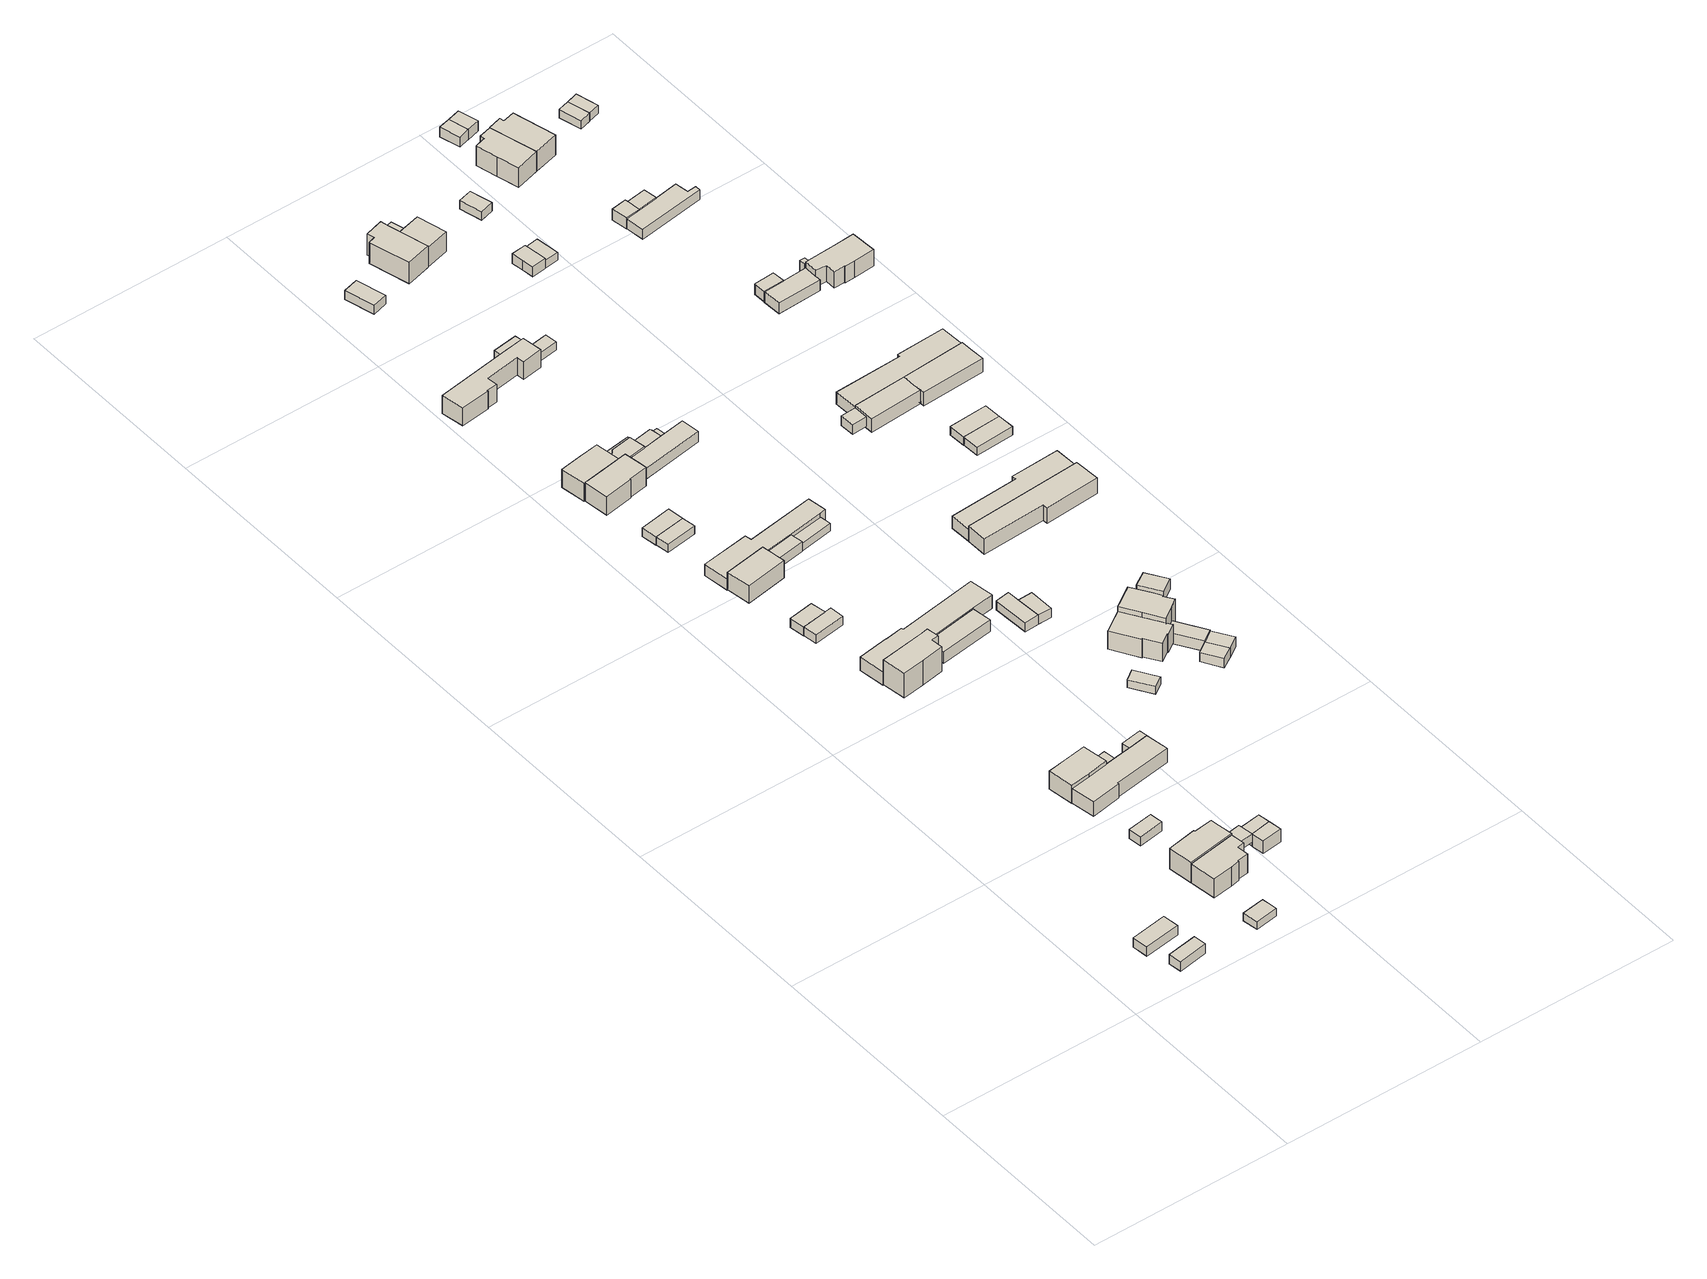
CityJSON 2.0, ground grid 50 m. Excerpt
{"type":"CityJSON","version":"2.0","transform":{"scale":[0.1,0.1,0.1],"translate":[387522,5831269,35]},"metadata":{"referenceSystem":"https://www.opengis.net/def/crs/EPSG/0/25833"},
"CityObjects":{
"building1":{"type":"Building","attributes":{"Gemeindeschluessel":"11000012","BezugspunktDach":"2200","function":"31001_2463","measuredHeight":2.52,"storeysAboveGround":1},"address":[{"country":"Germany","locality":"Berlin","thoroughfareNumber":"77 (1)","thoroughfareName":"Am Vierrutenberg"}],"geometry":[{"type":"Solid","lod":"1","boundaries":[[[[0,1,2,3]],[[4,5,6,7]],[[4,7,3,2]],[[5,4,2,1]],[[6,5,1,0]],[[7,6,0,3]]]]}]},
"building2":{"type":"Building","attributes":{"Gemeindeschluessel":"11000012","BezugspunktDach":"2200","function":"31001_2463","measuredHeight":2.57,"storeysAboveGround":1},"address":[{"country":"Germany","locality":"Berlin","thoroughfareNumber":"79 (1)","thoroughfareName":"Am Vierrutenberg"}],"geometry":[{"type":"Solid","lod":"1","boundaries":[[[[8,9,10,11]],[[12,13,14,15]],[[12,15,11,10]],[[13,12,10,9]],[[14,13,9,8]],[[15,14,8,11]]]]}]},
"building3":{"type":"Building","attributes":{"Gemeindeschluessel":"11000012","BezugspunktDach":"2200","function":"31001_2463","measuredHeight":2.77,"storeysAboveGround":1},"address":[{"country":"Germany","locality":"Berlin","thoroughfareNumber":"76 (1)","thoroughfareName":"Am Vierrutenberg"}],"geometry":[{"type":"Solid","lod":"1","boundaries":[[[[16,17,18,19,20]],[[21,22,23,24,25]],[[21,25,20,19]],[[22,21,19,18]],[[23,22,18,17]],[[24,23,17,16]],[[25,24,16,20]]]]}]},
"building4":{"type":"Building","attributes":{"Gemeindeschluessel":"11000012","BezugspunktDach":"2200","function":"31001_1010","measuredHeight":7.19,"storeysAboveGround":1},"address":[{"country":"Germany","locality":"Berlin","thoroughfareNumber":"78","thoroughfareName":"Am Vierrutenberg"}],"geometry":[{"type":"Solid","lod":"1","boundaries":[[[[26,27,28,29,30,31,32,33,34,35]],[[36,37,38,39,40,41,42,43,44,45]],[[36,45,35,34]],[[37,36,34,33]],[[38,37,33,32]],[[39,38,32,31]],[[40,39,31,30]],[[41,40,30,29]],[[42,41,29,28]],[[43,42,28,27]],[[44,43,27,26]],[[45,44,26,35]]]]}]},
"building5":{"type":"Building","attributes":{"Gemeindeschluessel":"11000012","BezugspunktDach":"2200","function":"31001_2463","measuredHeight":2.43,"storeysAboveGround":1},"address":[{"country":"Germany","locality":"Berlin","thoroughfareNumber":"82 (1)","thoroughfareName":"Am Vierrutenberg"}],"geometry":[{"type":"Solid","lod":"1","boundaries":[[[[46,47,48,49]],[[50,51,52,53]],[[50,53,49,48]],[[51,50,48,47]],[[52,51,47,46]],[[53,52,46,49]]]]}]},
"building6":{"type":"Building","attributes":{"Gemeindeschluessel":"11000012","BezugspunktDach":"2200","function":"31001_1010","measuredHeight":5.6,"storeysAboveGround":1},"address":[{"country":"Germany","locality":"Berlin","thoroughfareNumber":"80","thoroughfareName":"Am Vierrutenberg"}],"geometry":[{"type":"Solid","lod":"1","boundaries":[[[[54,55,56,57,58,59,60]],[[61,62,63,64,37,45,65]],[[61,65,60,59]],[[62,61,59,58]],[[63,62,58,57]],[[64,63,57,56]],[[37,64,56,55]],[[45,37,55,54]],[[65,45,54,60]]]]}]},
"building7":{"type":"Building","attributes":{"Gemeindeschluessel":"11000012","function":"31001_1010"},"address":[{"country":"Germany","locality":"Berlin","thoroughfareNumber":"84","thoroughfareName":"Am Vierrutenberg"}],"children":["building7-1","building7-2"]},
"building7-1":{"type":"BuildingPart","attributes":{"BezugspunktDach":"2200","measuredHeight":6.41,"storeysAboveGround":1},"parents":["building7"],"geometry":[{"type":"MultiSurface","lod":"1","boundaries":[[[66,67,68,69,70,71]],[[72,73,74,75,76,77]],[[72,77,71,70]],[[73,72,70,69]],[[74,78,79,80,73,69,68]],[[75,74,68,67]],[[76,75,67,66]],[[77,76,66,71]],[[80,79,78,74,81]]]}]},
"building7-2":{"type":"BuildingPart","attributes":{"BezugspunktDach":"2200","measuredHeight":3.41,"storeysAboveGround":1},"parents":["building7"],"geometry":[{"type":"Solid","lod":"1","boundaries":[[[[78,82,83,79]],[[84,85,74,80]],[[84,80,79,83]],[[85,84,83,82]],[[74,85,82,78]],[[80,74,78,79]]]]}]},
"building8":{"type":"Building","attributes":{"Gemeindeschluessel":"11000012","BezugspunktDach":"2200","function":"51009_1610","measuredHeight":2.3,"storeysAboveGround":0},"address":[{"country":"Germany","locality":"Berlin"}],"geometry":[{"type":"Solid","lod":"1","boundaries":[[[[86,87,88,89,90]],[[91,92,93,94,95]],[[91,95,90,89]],[[92,91,89,88]],[[93,92,88,87]],[[94,93,87,86]],[[95,94,86,90]]]]}]},
"building9":{"type":"Building","attributes":{"Gemeindeschluessel":"11000012","BezugspunktDach":"2200","function":"31001_1010","measuredHeight":4.57,"storeysAboveGround":1},"address":[{"country":"Germany","locality":"Berlin","thoroughfareNumber":"82","thoroughfareName":"Am Vierrutenberg"}],"geometry":[{"type":"Solid","lod":"1","boundaries":[[[[96,97,98,99,100,101,102,103]],[[104,105,106,107,108,109,110,111]],[[104,111,103,102]],[[105,104,102,101]],[[106,105,101,100]],[[107,106,100,99]],[[108,107,99,98]],[[109,108,98,97]],[[110,109,97,96]],[[111,110,96,103]]]]}]},
"building10":{"type":"Building","attributes":{"Gemeindeschluessel":"11000012","BezugspunktDach":"2200","function":"31001_2463","measuredHeight":2.55,"storeysAboveGround":1},"address":[{"country":"Germany","locality":"Berlin","thoroughfareNumber":"90 (1)","thoroughfareName":"Am Vierrutenberg"}],"geometry":[{"type":"Solid","lod":"1","boundaries":[[[[112,113,114,115]],[[116,117,118,119]],[[116,119,115,114]],[[117,116,114,113]],[[118,117,113,112]],[[119,118,112,115]]]]}]},
"building11":{"type":"Building","attributes":{"Gemeindeschluessel":"11000012","BezugspunktDach":"2200","function":"31001_2463","measuredHeight":2.4,"storeysAboveGround":1},"address":[{"country":"Germany","locality":"Berlin","thoroughfareNumber":"88 (1)","thoroughfareName":"Am Vierrutenberg"}],"geometry":[{"type":"Solid","lod":"1","boundaries":[[[[120,121,122,113,112]],[[123,124,125,126,127]],[[123,127,112,113]],[[124,123,113,122]],[[125,124,122,121]],[[126,125,121,120]],[[127,126,120,112]]]]}]},
"building12":{"type":"Building","attributes":{"Gemeindeschluessel":"11000012","BezugspunktDach":"2200","function":"31001_2723","measuredHeight":3.5,"storeysAboveGround":1},"address":[{"country":"Germany","locality":"Berlin","thoroughfareNumber":"78 (1)","thoroughfareName":"Am Vierrutenberg"}],"geometry":[{"type":"Solid","lod":"1","boundaries":[[[[128,129,130,87]],[[131,132,133,134]],[[131,134,87,130]],[[132,131,130,129]],[[133,132,129,128]],[[134,133,128,87]]]]}]},
"building13":{"type":"Building","attributes":{"Gemeindeschluessel":"11000012","BezugspunktDach":"2200","function":"31001_2723","measuredHeight":3.42,"storeysAboveGround":1},"address":[{"country":"Germany","locality":"Berlin","thoroughfareNumber":"80 (1)","thoroughfareName":"Am Vierrutenberg"}],"geometry":[{"type":"Solid","lod":"1","boundaries":[[[[87,130,135,88]],[[136,137,138,139]],[[136,139,88,135]],[[137,136,135,130]],[[138,137,130,87]],[[139,138,87,88]]]]}]},
"building14":{"type":"Building","attributes":{"Gemeindeschluessel":"11000012","function":"31001_1010"},"address":[{"country":"Germany","locality":"Berlin","thoroughfareNumber":"86","thoroughfareName":"Am Vierrutenberg"}],"children":["building14-1","building14-2"]},
"building14-1":{"type":"BuildingPart","attributes":{"BezugspunktDach":"2200","measuredHeight":9.31,"storeysAboveGround":1},"parents":["building14"],"geometry":[{"type":"Solid","lod":"1","boundaries":[[[[140,141,142,143,144,145,146,147]],[[148,149,150,151,152,153,154,155]],[[148,155,147,146]],[[149,148,146,145]],[[150,149,145,144],[150,156,157,149]],[[151,150,144,143]],[[152,151,143,142]],[[153,152,142,141]],[[154,153,141,140]],[[155,154,140,147]],[[156,150,149,157]]]]}]},
"building14-2":{"type":"BuildingPart","attributes":{"BezugspunktDach":"2200","measuredHeight":3.23,"storeysAboveGround":1},"parents":["building14"],"geometry":[{"type":"Solid","lod":"1","boundaries":[[[[156,158,159,160,157]],[[161,162,163,150,149]],[[161,149,157,160]],[[162,161,160,159]],[[163,162,159,158]],[[150,163,158,156]],[[156,157,149,150]]]]}]},
"building15":{"type":"Building","attributes":{"Gemeindeschluessel":"11000012","BezugspunktDach":"2200","function":"31001_2723","measuredHeight":4.9,"storeysAboveGround":1},"address":[{"country":"Germany","locality":"Berlin","thoroughfareNumber":"84 (1)","thoroughfareName":"Am Vierrutenberg"}],"geometry":[{"type":"Solid","lod":"1","boundaries":[[[[164,165,166,167,168]],[[169,170,171,172,173]],[[169,173,168,167]],[[170,169,167,166]],[[171,170,166,165]],[[172,171,165,164]],[[173,172,164,168]]]]}]},
"building16":{"type":"Building","attributes":{"Gemeindeschluessel":"11000012","BezugspunktDach":"2200","function":"31001_2463","measuredHeight":2.27,"storeysAboveGround":1},"address":[{"country":"Germany","locality":"Berlin","thoroughfareNumber":"92 (1)","thoroughfareName":"Am Vierrutenberg"}],"geometry":[{"type":"Solid","lod":"1","boundaries":[[[[174,175,176,177]],[[178,179,180,181]],[[178,181,177,176]],[[179,178,176,175]],[[180,179,175,174]],[[181,180,174,177]]]]}]},
"building17":{"type":"Building","attributes":{"Gemeindeschluessel":"11000012","BezugspunktDach":"2200","function":"31001_2463","measuredHeight":2.31,"storeysAboveGround":1},"address":[{"country":"Germany","locality":"Berlin","thoroughfareNumber":"94 (2)","thoroughfareName":"Am Vierrutenberg"}],"geometry":[{"type":"Solid","lod":"1","boundaries":[[[[177,176,182,183]],[[184,185,186,187]],[[184,187,183,182]],[[185,184,182,176]],[[186,185,176,177]],[[187,186,177,183]]]]}]},
"building18":{"type":"Building","attributes":{"Gemeindeschluessel":"11000012","function":"31001_1010"},"address":[{"country":"Germany","locality":"Berlin","thoroughfareNumber":"90","thoroughfareName":"Am Vierrutenberg"}],"children":["building18-1","building18-2"]},
"building18-1":{"type":"BuildingPart","attributes":{"BezugspunktDach":"2200","measuredHeight":5.82,"storeysAboveGround":1},"parents":["building18"],"geometry":[{"type":"MultiSurface","lod":"1","boundaries":[[[188,189,190,191,192,193]],[[194,195,196,197,198,199]],[[194,199,193,192]],[[200,201,192,191]],[[202,203,200,195,191,190]],[[197,196,190,189]],[[198,197,189,188]],[[199,198,188,193]],[[195,194,201,200]],[[196,204,195,200,203,202]]]}]},
"building18-2":{"type":"BuildingPart","attributes":{"BezugspunktDach":"2200","measuredHeight":2.59,"storeysAboveGround":1},"parents":["building18"],"geometry":[{"type":"MultiSurface","lod":"1","boundaries":[[[203,205,206,207,201]],[[208,209,210,196,194]],[[208,194,201,207]],[[209,208,207,206]],[[210,209,206,205]],[[196,210,205,203]],[[195,200,201,194]],[[196,203,200,195]]]}]},
"building19":{"type":"Building","attributes":{"Gemeindeschluessel":"11000012","BezugspunktDach":"2200","function":"31001_1010","measuredHeight":3.65,"storeysAboveGround":1},"address":[{"country":"Germany","locality":"Berlin","thoroughfareNumber":"88","thoroughfareName":"Am Vierrutenberg"}],"geometry":[{"type":"Solid","lod":"1","boundaries":[[[[211,212,213,214,215,216,217,218,219]],[[220,221,222,223,224,225,226,227,228]],[[220,228,219,218]],[[221,220,218,217]],[[222,221,217,216]],[[223,222,216,215]],[[224,223,215,214]],[[225,224,214,213]],[[226,225,213,212]],[[227,226,212,211]],[[228,227,211,219]]]]}]},
"building20":{"type":"Building","attributes":{"Gemeindeschluessel":"11000012","BezugspunktDach":"2200","function":"31001_1010","measuredHeight":3.09,"storeysAboveGround":1},"address":[{"country":"Germany","locality":"Berlin","thoroughfareNumber":"92","thoroughfareName":"Am Vierrutenberg"}],"geometry":[{"type":"Solid","lod":"1","boundaries":[[[[229,230,231,232,233,234,235,236]],[[237,238,239,240,241,242,243,244]],[[237,244,236,235]],[[238,237,235,234]],[[239,238,234,233]],[[240,239,233,232]],[[241,240,232,231]],[[242,241,231,230]],[[243,242,230,229]],[[244,243,229,236]]]]}]},
"building21":{"type":"Building","attributes":{"Gemeindeschluessel":"11000012","function":"31001_1010"},"address":[{"country":"Germany","locality":"Berlin","thoroughfareNumber":"96","thoroughfareName":"Am Vierrutenberg"}],"children":["building21-1","building21-2"]},
"building21-1":{"type":"BuildingPart","attributes":{"BezugspunktDach":"2200","measuredHeight":6.25,"storeysAboveGround":1},"parents":["building21"],"geometry":[{"type":"Solid","lod":"1","boundaries":[[[[245,246,247,248,249,250,251,252]],[[253,254,255,256,257,258,259,260]],[[253,260,252,251]],[[254,253,251,250]],[[255,254,250,249]],[[256,261,262,255,249,248]],[[257,256,248,247]],[[258,257,247,246]],[[259,258,246,245]],[[260,259,245,252]],[[255,262,261,256]]]]}]},
"building21-2":{"type":"BuildingPart","attributes":{"BezugspunktDach":"2200","measuredHeight":3.66,"storeysAboveGround":1},"parents":["building21"],"geometry":[{"type":"Solid","lod":"1","boundaries":[[[[261,263,264,265,266,267,262]],[[268,269,270,271,272,256,255]],[[268,255,262,267]],[[269,268,267,266]],[[270,269,266,265]],[[271,270,265,264]],[[272,271,264,263]],[[256,272,263,261]],[[256,261,262,255]]]]}]},
"building22":{"type":"Building","attributes":{"Gemeindeschluessel":"11000012","function":"31001_1010"},"address":[{"country":"Germany","locality":"Berlin","thoroughfareNumber":"94","thoroughfareName":"Am Vierrutenberg"}],"children":["building22-1","building22-2"]},
"building22-1":{"type":"BuildingPart","attributes":{"BezugspunktDach":"2200","measuredHeight":5.06,"storeysAboveGround":1},"parents":["building22"],"geometry":[{"type":"MultiSurface","lod":"1","boundaries":[[[273,274,275,276,277,278,279]],[[280,281,282,283,284,285,286]],[[280,286,279,278]],[[281,287,288,278,277]],[[282,281,277,276]],[[283,282,276,275]],[[284,283,275,274]],[[285,284,274,273]],[[286,285,273,279]],[[280,288,287,281]]]}]},
"building22-2":{"type":"BuildingPart","attributes":{"BezugspunktDach":"2200","measuredHeight":3,"storeysAboveGround":1},"parents":["building22"],"geometry":[{"type":"Solid","lod":"1","boundaries":[[[[287,289,290,291,292,293,288]],[[294,295,296,297,298,281,280]],[[294,280,288,293]],[[295,294,293,292]],[[296,295,292,291]],[[297,296,291,290]],[[298,297,290,289]],[[281,298,289,287]],[[280,281,287,288]]]]}]},
"building23":{"type":"Building","attributes":{"Gemeindeschluessel":"11000012","BezugspunktDach":"2200","function":"51009_1610","measuredHeight":2.9,"storeysAboveGround":0},"address":[{"country":"Germany","locality":"Berlin"}],"geometry":[{"type":"Solid","lod":"1","boundaries":[[[[299,300,301,302,303,304,305,306]],[[307,308,309,270,269,268,255,254]],[[307,254,306,305]],[[308,307,305,304]],[[309,308,304,303]],[[270,309,303,302]],[[269,270,302,301]],[[268,269,301,300]],[[255,268,300,299]],[[254,255,299,306]]]]}]},
"building24":{"type":"Building","attributes":{"Gemeindeschluessel":"11000012","BezugspunktDach":"2200","function":"31001_2723","measuredHeight":2.11,"storeysAboveGround":1},"address":[{"country":"Germany","locality":"Berlin","thoroughfareNumber":"90 (2)","thoroughfareName":"Am Vierrutenberg"}],"geometry":[{"type":"Solid","lod":"1","boundaries":[[[[310,311,312,313]],[[241,314,315,242]],[[241,242,313,312]],[[314,241,312,311]],[[315,314,311,310]],[[242,315,310,313]]]]}]},
"building25":{"type":"Building","attributes":{"Gemeindeschluessel":"11000012","BezugspunktDach":"2200","function":"31001_1010","measuredHeight":4.91,"storeysAboveGround":1},"address":[{"country":"Germany","locality":"Berlin","thoroughfareNumber":"98","thoroughfareName":"Am Vierrutenberg"}],"geometry":[{"type":"Solid","lod":"1","boundaries":[[[[316,317,318,319,320,321,322,323,324,325,326]],[[327,328,329,330,331,332,333,334,335,336,337]],[[327,337,326,325]],[[328,327,325,324]],[[329,328,324,323]],[[330,329,323,322]],[[331,330,322,321]],[[332,331,321,320]],[[333,332,320,319]],[[334,333,319,318]],[[335,334,318,317]],[[336,335,317,316]],[[337,336,316,326]]]]}]},
"building26":{"type":"Building","attributes":{"Gemeindeschluessel":"11000012","BezugspunktDach":"2200","function":"31001_2724","measuredHeight":3.12,"storeysAboveGround":1},"address":[{"country":"Germany","locality":"Berlin","thoroughfareNumber":"96 (2)","thoroughfareName":"Am Vierrutenberg"}],"geometry":[{"type":"Solid","lod":"1","boundaries":[[[[338,339,340,341,342]],[[343,344,345,272,271]],[[343,271,342,341]],[[344,343,341,340]],[[345,344,340,339]],[[272,345,339,338]],[[271,272,338,342]]]]}]},
"building27":{"type":"Building","attributes":{"Gemeindeschluessel":"11000012","BezugspunktDach":"2200","function":"31001_2463","measuredHeight":2.09,"storeysAboveGround":1},"address":[{"country":"Germany","locality":"Berlin","thoroughfareNumber":"26 (2)","thoroughfareName":"Im Wiesenbusch"}],"geometry":[{"type":"Solid","lod":"1","boundaries":[[[[346,347,348,349]],[[350,351,352,353]],[[350,353,349,348]],[[351,350,348,347]],[[352,351,347,346]],[[353,352,346,349]]]]}]},
"building28":{"type":"Building","attributes":{"Gemeindeschluessel":"11000012","BezugspunktDach":"2200","function":"31001_2463","measuredHeight":2.58,"storeysAboveGround":1},"address":[{"country":"Germany","locality":"Berlin","thoroughfareNumber":"86 (1)","thoroughfareName":"Am Vierrutenberg"}],"geometry":[{"type":"Solid","lod":"1","boundaries":[[[[354,355,356,357,358]],[[359,360,361,362,363]],[[359,363,358,357]],[[360,359,357,356]],[[361,360,356,355]],[[362,361,355,354]],[[363,362,354,358]]]]}]},
"building29":{"type":"Building","attributes":{"Gemeindeschluessel":"11000012","BezugspunktDach":"2200","function":"31001_2724","measuredHeight":2.06,"storeysAboveGround":1},"address":[{"country":"Germany","locality":"Berlin","thoroughfareNumber":"96 (3)","thoroughfareName":"Am Vierrutenberg"}],"geometry":[{"type":"Solid","lod":"1","boundaries":[[[[364,365,366,367]],[[368,369,345,344]],[[368,344,367,366]],[[369,368,366,365]],[[345,369,365,364]],[[344,345,364,367]]]]}]},
"building30":{"type":"Building","attributes":{"Gemeindeschluessel":"11000012","BezugspunktDach":"2200","function":"31001_2463","measuredHeight":2.59,"storeysAboveGround":1},"address":[{"country":"Germany","locality":"Berlin","thoroughfareNumber":"1 (1)","thoroughfareName":"Im Riedgrund"}],"geometry":[{"type":"Solid","lod":"1","boundaries":[[[[355,370,371,356]],[[372,373,361,360]],[[372,360,356,371]],[[373,372,371,370]],[[361,373,370,355]],[[360,361,355,356]]]]}]},
"building31":{"type":"Building","attributes":{"Gemeindeschluessel":"11000012","BezugspunktDach":"2200","function":"31001_2463","measuredHeight":2.47,"storeysAboveGround":1},"address":[{"country":"Germany","locality":"Berlin","thoroughfareNumber":"5 (1)","thoroughfareName":"Am Rohrbusch"}],"geometry":[{"type":"Solid","lod":"1","boundaries":[[[[374,375,376,377]],[[378,379,380,381]],[[378,381,377,376]],[[379,378,376,375]],[[380,379,375,374]],[[381,380,374,377]]]]}]},
"building32":{"type":"Building","attributes":{"Gemeindeschluessel":"11000012","BezugspunktDach":"2200","function":"31001_2723","measuredHeight":2.91,"storeysAboveGround":1},"address":[{"country":"Germany","locality":"Berlin","thoroughfareNumber":"100 (1)","thoroughfareName":"Am Vierrutenberg"}],"geometry":[{"type":"Solid","lod":"1","boundaries":[[[[382,383,384,385,386]],[[387,388,389,390,391]],[[387,391,386,385]],[[388,387,385,384]],[[389,388,384,383]],[[390,389,383,382]],[[391,390,382,386]]]]}]},
"building33":{"type":"Building","attributes":{"Gemeindeschluessel":"11000012","BezugspunktDach":"2200","function":"31001_1010","measuredHeight":6.12,"storeysAboveGround":2},"address":[{"country":"Germany","locality":"Berlin","thoroughfareNumber":"26","thoroughfareName":"Im Wiesenbusch"}],"geometry":[{"type":"Solid","lod":"1","boundaries":[[[[392,393,394,395,396,397,398,399,400,401]],[[402,403,404,405,406,407,408,409,410,411]],[[402,411,401,400]],[[403,402,400,399]],[[404,403,399,398]],[[405,404,398,397]],[[406,405,397,396]],[[407,406,396,395]],[[408,407,395,394]],[[409,408,394,393]],[[410,409,393,392]],[[411,410,392,401]]]]}]},
"building34":{"type":"Building","attributes":{"Gemeindeschluessel":"11000012","BezugspunktDach":"2200","function":"31001_1310","measuredHeight":2.26,"storeysAboveGround":1},"address":[{"country":"Germany","locality":"Berlin","thoroughfareNumber":"98 (1)","thoroughfareName":"Am Vierrutenberg"}],"geometry":[{"type":"Solid","lod":"1","boundaries":[[[[412,413,414,415]],[[416,417,418,419]],[[416,419,415,414]],[[417,416,414,413]],[[418,417,413,412]],[[419,418,412,415]]]]}]},
"building35":{"type":"Building","attributes":{"Gemeindeschluessel":"11000012","BezugspunktDach":"2200","function":"31001_2723","measuredHeight":2.6,"storeysAboveGround":1},"address":[{"country":"Germany","locality":"Berlin","thoroughfareNumber":"26 (1)","thoroughfareName":"Im Wiesenbusch"}],"geometry":[{"type":"Solid","lod":"1","boundaries":[[[[420,421,422,423]],[[424,425,426,427]],[[424,427,423,422]],[[425,424,422,421]],[[426,425,421,420]],[[427,426,420,423]]]]}]},
"building36":{"type":"Building","attributes":{"Gemeindeschluessel":"11000012","function":"31001_1010"},"address":[{"country":"Germany","locality":"Berlin","thoroughfareNumber":"28","thoroughfareName":"Im Wiesenbusch"}],"children":["building36-1","building36-2"]},
"building36-1":{"type":"BuildingPart","attributes":{"BezugspunktDach":"2200","measuredHeight":8.57,"storeysAboveGround":1},"parents":["building36"],"geometry":[{"type":"MultiSurface","lod":"1","boundaries":[[[428,429,430,431,432,433,434,435,436]],[[437,438,439,440,441,442,443,444,445]],[[437,445,436,435]],[[438,437,435,434]],[[439,438,434,433]],[[440,439,433,432]],[[441,440,432,431]],[[442,441,431,430]],[[446,447,442,430,429]],[[444,443,429,428]],[[445,444,428,436]],[[443,442,447,446]]]}]},
"building36-2":{"type":"BuildingPart","attributes":{"BezugspunktDach":"2200","measuredHeight":2.76,"storeysAboveGround":1},"parents":["building36"],"geometry":[{"type":"MultiSurface","lod":"1","boundaries":[[[448,449,450,447,446]],[[442,451,424,452,443]],[[451,442,447,450]],[[424,451,450,449]],[[452,424,449,448]],[[443,452,448,446]],[[442,443,446,447,453]]]}]},
"building37":{"type":"Building","attributes":{"Gemeindeschluessel":"11000012","BezugspunktDach":"2200","function":"31001_1010","measuredHeight":6.35,"storeysAboveGround":1},"address":[{"country":"Germany","locality":"Berlin","thoroughfareNumber":"5","thoroughfareName":"Am Rohrbusch"}],"geometry":[{"type":"Solid","lod":"1","boundaries":[[[[454,455,456,457,458,459,460,461]],[[462,463,464,465,466,467,468,469]],[[462,469,461,460]],[[463,462,460,459]],[[464,463,459,458]],[[465,464,458,457]],[[466,465,457,456]],[[467,466,456,455]],[[468,467,455,454]],[[469,468,454,461]]]]}]},
"building38":{"type":"Building","attributes":{"Gemeindeschluessel":"11000012","BezugspunktDach":"2200","function":"31001_2723","measuredHeight":2.71,"storeysAboveGround":1},"address":[{"country":"Germany","locality":"Berlin","thoroughfareNumber":"28 (1)","thoroughfareName":"Im Wiesenbusch"}],"geometry":[{"type":"Solid","lod":"1","boundaries":[[[[421,470,471,422]],[[472,473,474,475]],[[472,475,422,471]],[[473,472,471,470]],[[474,473,470,421]],[[475,474,421,422]]]]}]},
"building39":{"type":"Building","attributes":{"Gemeindeschluessel":"11000012","function":"31001_1010"},"address":[{"country":"Germany","locality":"Berlin","thoroughfareNumber":"7","thoroughfareName":"Am Rohrbusch"}],"children":["building39-1","building39-2"]},
"building39-1":{"type":"BuildingPart","attributes":{"BezugspunktDach":"2200","measuredHeight":7.15,"storeysAboveGround":1},"parents":["building39"],"geometry":[{"type":"Solid","lod":"1","boundaries":[[[[476,477,478,479,480]],[[481,482,483,484,485]],[[481,485,480,479],[486,487,488,485]],[[482,481,479,478]],[[483,482,478,477]],[[484,483,477,476]],[[485,484,476,480]],[[487,486,485,488]]]]}]},
"building39-2":{"type":"BuildingPart","attributes":{"BezugspunktDach":"2200","measuredHeight":3.37,"storeysAboveGround":1},"parents":["building39"],"geometry":[{"type":"Solid","lod":"1","boundaries":[[[[488,487,489,490]],[[491,486,485,492]],[[491,492,490,489]],[[486,491,489,487]],[[492,485,488,490]],[[485,486,487,488]]]]}]},
"building40":{"type":"Building","attributes":{"Gemeindeschluessel":"11000012","BezugspunktDach":"2200","function":"31001_2463","measuredHeight":2.84,"storeysAboveGround":1},"address":[{"country":"Germany","locality":"Berlin","thoroughfareNumber":"28 (2)","thoroughfareName":"Im Wiesenbusch"}],"geometry":[{"type":"Solid","lod":"1","boundaries":[[[[493,494,495,496]],[[497,498,499,500]],[[497,500,496,495]],[[498,497,495,494]],[[499,498,494,493]],[[500,499,493,496]]]]}]},
"building41":{"type":"Building","attributes":{"Gemeindeschluessel":"11000012","BezugspunktDach":"2200","function":"31001_1010","measuredHeight":4.3,"storeysAboveGround":1},"address":[{"country":"Germany","locality":"Berlin","thoroughfareNumber":"1","thoroughfareName":"Im Riedgrund"}],"geometry":[{"type":"Solid","lod":"1","boundaries":[[[[501,502,503,504,505,506]],[[507,508,509,510,511,512]],[[507,512,506,505]],[[508,507,505,504]],[[509,508,504,503]],[[510,509,503,502]],[[511,510,502,501]],[[512,511,501,506]]]]}]},
"building42":{"type":"Building","attributes":{"Gemeindeschluessel":"11000012","BezugspunktDach":"2200","function":"31001_2723","measuredHeight":3.17,"storeysAboveGround":1},"address":[{"country":"Germany","locality":"Berlin","thoroughfareNumber":"5 (2)","thoroughfareName":"Im Riedgrund"}],"geometry":[{"type":"Solid","lod":"1","boundaries":[[[[513,514,515,516]],[[517,518,519,520]],[[517,520,516,515]],[[518,517,515,514]],[[519,518,514,513]],[[520,519,513,516]]]]}]},
"building43":{"type":"Building","attributes":{"Gemeindeschluessel":"11000012","BezugspunktDach":"2200","function":"31001_1010","measuredHeight":3.38,"storeysAboveGround":1},"address":[{"country":"Germany","locality":"Berlin","thoroughfareNumber":"3","thoroughfareName":"Im Riedgrund"}],"geometry":[{"type":"Solid","lod":"1","boundaries":[[[[521,522,523,524,525,526]],[[527,528,529,530,531,532]],[[527,532,526,525]],[[528,527,525,524]],[[529,528,524,523]],[[530,529,523,522]],[[531,530,522,521]],[[532,531,521,526]]]]}]},
"building44":{"type":"Building","attributes":{"Gemeindeschluessel":"11000012","BezugspunktDach":"2200","function":"31001_2463","measuredHeight":3.1,"storeysAboveGround":1},"address":[{"country":"Germany","locality":"Berlin","thoroughfareNumber":"100 (2)","thoroughfareName":"Am Vierrutenberg"}],"geometry":[{"type":"Solid","lod":"1","boundaries":[[[[533,534,535,536,537]],[[538,539,540,541,542]],[[538,542,537,536]],[[539,538,536,535]],[[540,539,535,534]],[[541,540,534,533]],[[542,541,533,537]]]]}]},
"building45":{"type":"Building","attributes":{"Gemeindeschluessel":"11000012","BezugspunktDach":"2200","function":"31001_2723","measuredHeight":2.02,"storeysAboveGround":1},"address":[{"country":"Germany","locality":"Berlin","thoroughfareNumber":"15 (1)","thoroughfareName":"Im Riedgrund"}],"geometry":[{"type":"Solid","lod":"1","boundaries":[[[[543,544,545,546]],[[547,548,539,538]],[[547,538,546,545]],[[548,547,545,544]],[[539,548,544,543]],[[538,539,543,546]]]]}]},
"building46":{"type":"Building","attributes":{"Gemeindeschluessel":"11000012","BezugspunktDach":"2200","function":"31001_2463","measuredHeight":2.68,"storeysAboveGround":1},"address":[{"country":"Germany","locality":"Berlin","thoroughfareNumber":"9 (1)","thoroughfareName":"Am Rohrbusch"}],"geometry":[{"type":"Solid","lod":"1","boundaries":[[[[549,550,551,552,553]],[[554,555,556,557,558]],[[554,558,553,552]],[[555,554,552,551]],[[556,555,551,550]],[[557,556,550,549]],[[558,557,549,553]]]]}]},
"building47":{"type":"Building","attributes":{"Gemeindeschluessel":"11000012","BezugspunktDach":"2200","function":"31001_2463","measuredHeight":2.36,"storeysAboveGround":1},"address":[{"country":"Germany","locality":"Berlin","thoroughfareNumber":"3 (1)","thoroughfareName":"Im Riedgrund"}],"geometry":[{"type":"Solid","lod":"1","boundaries":[[[[559,560,561,562]],[[563,564,565,566]],[[563,566,562,561]],[[564,563,561,560]],[[565,564,560,559]],[[566,565,559,562]]]]}]},
"building48":{"type":"Building","attributes":{"Gemeindeschluessel":"11000012","BezugspunktDach":"2200","function":"31001_2463","measuredHeight":2.39,"storeysAboveGround":1},"address":[{"country":"Germany","locality":"Berlin","thoroughfareNumber":"5 (1)","thoroughfareName":"Im Riedgrund"}],"geometry":[{"type":"Solid","lod":"1","boundaries":[[[[562,561,567,568]],[[569,570,571,572]],[[569,572,568,567]],[[570,569,567,561]],[[571,570,561,562]],[[572,571,562,568]]]]}]},
"building49":{"type":"Building","attributes":{"Gemeindeschluessel":"11000012","function":"31001_1010"},"address":[{"country":"Germany","locality":"Berlin","thoroughfareNumber":"5","thoroughfareName":"Im Riedgrund"}],"children":["building49-1","building49-2"]},
"building49-1":{"type":"BuildingPart","attributes":{"BezugspunktDach":"2200","measuredHeight":5.27,"storeysAboveGround":1},"parents":["building49"],"geometry":[{"type":"MultiSurface","lod":"1","boundaries":[[[573,574,575,576,577,578,579]],[[580,581,582,583,584,585,586]],[[580,586,579,578]],[[581,580,578,577]],[[582,581,577,576]],[[583,582,576,575]],[[584,583,575,574]],[[586,579,573,585,573,579]],[[585,584,574,573]]]}]},
"building49-2":{"type":"BuildingPart","attributes":{"BezugspunktDach":"2200","measuredHeight":3.69,"storeysAboveGround":1},"parents":["building49"],"geometry":[{"type":"MultiSurface","lod":"1","boundaries":[[[587,574,579,588]],[[586,584,589,590]],[[586,590,588,579]],[[584,586,585,584,574]],[[589,584,574,587]],[[590,589,587,588]],[[574,584,585,573]],[[573,585,586,579]]]}]},
"building50":{"type":"Building","attributes":{"Gemeindeschluessel":"11000012","BezugspunktDach":"2200","function":"31001_1010","measuredHeight":3.32,"storeysAboveGround":1},"address":[{"country":"Germany","locality":"Berlin","thoroughfareNumber":"7","thoroughfareName":"Im Riedgrund"}],"geometry":[{"type":"Solid","lod":"1","boundaries":[[[[591,592,593,594,595,596]],[[597,598,599,580,590,600]],[[597,600,596,595]],[[598,597,595,594]],[[599,598,594,593]],[[580,599,593,592]],[[590,580,592,591]],[[600,590,591,596]]]]}]},
"building51":{"type":"Building","attributes":{"Gemeindeschluessel":"11000012","BezugspunktDach":"2200","function":"31001_2723","measuredHeight":2.84,"storeysAboveGround":1},"address":[{"country":"Germany","locality":"Berlin","thoroughfareNumber":"11 (1)","thoroughfareName":"Im Riedgrund"}],"geometry":[{"type":"Solid","lod":"1","boundaries":[[[[601,602,603,604]],[[605,606,607,608]],[[605,608,604,603]],[[606,605,603,602]],[[607,606,602,601]],[[608,607,601,604]]]]}]},
"building52":{"type":"Building","attributes":{"Gemeindeschluessel":"11000012","BezugspunktDach":"2200","function":"31001_1010","measuredHeight":6.28,"storeysAboveGround":1},"address":[{"country":"Germany","locality":"Berlin","thoroughfareNumber":"9","thoroughfareName":"Am Rohrbusch"}],"geometry":[{"type":"Solid","lod":"1","boundaries":[[[[609,610,611,612,613,614,615,616]],[[617,618,619,620,621,622,623,624]],[[617,624,616,615]],[[618,617,615,614]],[[619,618,614,613]],[[620,619,613,612]],[[621,620,612,611]],[[622,621,611,610]],[[623,622,610,609]],[[624,623,609,616]]]]}]},
"building53":{"type":"Building","attributes":{"Gemeindeschluessel":"11000012","BezugspunktDach":"2200","function":"31001_2723","measuredHeight":2.92,"storeysAboveGround":1},"address":[{"country":"Germany","locality":"Berlin","thoroughfareNumber":"15 (3)","thoroughfareName":"Im Riedgrund"}],"geometry":[{"type":"Solid","lod":"1","boundaries":[[[[625,626,627,628,629]],[[630,631,632,633,634]],[[630,634,629,628]],[[631,630,628,627]],[[632,631,627,626]],[[633,632,626,625]],[[634,633,625,629]]]]}]},
"building54":{"type":"Building","attributes":{"Gemeindeschluessel":"11000012","BezugspunktDach":"2200","function":"31001_2723","measuredHeight":2.67,"storeysAboveGround":1},"address":[{"country":"Germany","locality":"Berlin","thoroughfareNumber":"9 (2)","thoroughfareName":"Am Rohrbusch"}],"geometry":[{"type":"Solid","lod":"1","boundaries":[[[[635,636,637,638]],[[639,640,641,642]],[[639,642,638,637]],[[640,639,637,636]],[[641,640,636,635]],[[642,641,635,638]]]]}]},
"building55":{"type":"Building","attributes":{"Gemeindeschluessel":"11000012","BezugspunktDach":"2200","function":"31001_2723","measuredHeight":2.9,"storeysAboveGround":1},"address":[{"country":"Germany","locality":"Berlin","thoroughfareNumber":"15 (2)","thoroughfareName":"Im Riedgrund"}],"geometry":[{"type":"Solid","lod":"1","boundaries":[[[[626,643,644,627]],[[645,646,647,648]],[[645,648,627,644]],[[646,645,644,643]],[[647,646,643,626]],[[648,647,626,627]]]]}]},
"building56":{"type":"Building","attributes":{"Gemeindeschluessel":"11000012","BezugspunktDach":"2200","function":"31001_2723","measuredHeight":2.85,"storeysAboveGround":1},"address":[{"country":"Germany","locality":"Berlin","thoroughfareNumber":"11 (1)","thoroughfareName":"Am Rohrbusch"}],"geometry":[{"type":"Solid","lod":"1","boundaries":[[[[636,649,650,637]],[[651,652,653,654]],[[651,654,637,650]],[[652,651,650,649]],[[653,652,649,636]],[[654,653,636,637]]]]}]},
"building57":{"type":"Building","attributes":{"Gemeindeschluessel":"11000012","BezugspunktDach":"2200","function":"31001_1010","measuredHeight":5.51,"storeysAboveGround":1},"address":[{"country":"Germany","locality":"Berlin","thoroughfareNumber":"11","thoroughfareName":"Am Rohrbusch"}],"geometry":[{"type":"Solid","lod":"1","boundaries":[[[[655,656,657,658,659,660]],[[661,662,663,664,621,619]],[[661,619,660,659]],[[662,661,659,658]],[[663,662,658,657]],[[664,663,657,656]],[[621,664,656,655]],[[619,621,655,660]]]]}]},
"building58":{"type":"Building","attributes":{"Gemeindeschluessel":"11000012","BezugspunktDach":"2200","function":"31001_2000","measuredHeight":2.72,"storeysAboveGround":1},"address":[{"country":"Germany","locality":"Berlin","thoroughfareNumber":"13 (1)","thoroughfareName":"Im Riedgrund"}],"geometry":[{"type":"Solid","lod":"1","boundaries":[[[[665,666,667,668,669,670,671,672]],[[647,646,673,674,675,676,677,678]],[[647,678,672,671]],[[646,647,671,670]],[[673,646,670,669]],[[674,673,669,668]],[[675,674,668,667]],[[676,675,667,666]],[[677,676,666,665]],[[678,677,665,672]]]]}]},
"building59":{"type":"Building","attributes":{"Gemeindeschluessel":"11000012","function":"31001_1010"},"address":[{"country":"Germany","locality":"Berlin","thoroughfareNumber":"9","thoroughfareName":"Im Riedgrund"}],"children":["building59-1","building59-2"]},
"building59-1":{"type":"BuildingPart","attributes":{"BezugspunktDach":"2200","measuredHeight":8.03,"storeysAboveGround":1},"parents":["building59"],"geometry":[{"type":"MultiSurface","lod":"1","boundaries":[[[679,680,681,682,683,684,685,686,687,688,689]],[[690,691,692,693,694,695,696,697,698,699,700]],[[690,700,689,688]],[[691,690,688,687]],[[692,691,687,686]],[[693,692,686,685]],[[694,693,685,684]],[[695,694,684,683]],[[696,695,683,682]],[[697,696,682,681]],[[698,697,681,680]],[[699,698,680,679]],[[701,702,679,689]],[[700,699,702,701]]]}]},
"building59-2":{"type":"BuildingPart","attributes":{"BezugspunktDach":"2200","measuredHeight":2.86,"storeysAboveGround":1},"parents":["building59"],"geometry":[{"type":"Solid","lod":"1","boundaries":[[[[703,704,702,701,705,706,707]],[[708,709,700,699,710,711,712]],[[708,712,707,706]],[[709,708,706,705]],[[700,709,705,701]],[[710,699,702,704]],[[711,710,704,703]],[[712,711,703,707]],[[700,701,702,699]]]]}]},
"building60":{"type":"Building","attributes":{"Gemeindeschluessel":"11000012","BezugspunktDach":"2200","function":"31001_2723","measuredHeight":3.97,"storeysAboveGround":1},"address":[{"country":"Germany","locality":"Berlin","thoroughfareNumber":"11 (3)","thoroughfareName":"Im Riedgrund"}],"geometry":[{"type":"Solid","lod":"1","boundaries":[[[[713,714,715,716]],[[717,718,719,720]],[[717,720,716,715]],[[718,717,715,714]],[[719,718,714,713]],[[720,719,713,716]]]]}]},
"building61":{"type":"Building","attributes":{"Gemeindeschluessel":"11000012","BezugspunktDach":"2200","function":"31001_2463","measuredHeight":2.3,"storeysAboveGround":1},"address":[{"country":"Germany","locality":"Berlin","thoroughfareNumber":"11 (2)","thoroughfareName":"Am Rohrbusch"}],"geometry":[{"type":"Solid","lod":"1","boundaries":[[[[721,722,723,724]],[[725,726,727,728]],[[725,728,724,723]],[[726,725,723,722]],[[727,726,722,721]],[[728,727,721,724]]]]}]},
"building62":{"type":"Building","attributes":{"Gemeindeschluessel":"11000012","BezugspunktDach":"2200","function":"31001_2463","measuredHeight":2.2,"storeysAboveGround":1},"address":[{"country":"Germany","locality":"Berlin","thoroughfareNumber":"13 (1)","thoroughfareName":"Am Rohrbusch"}],"geometry":[{"type":"Solid","lod":"1","boundaries":[[[[722,729,730,723]],[[731,732,733,734]],[[731,734,723,730]],[[732,731,730,729]],[[733,732,729,722]],[[734,733,722,723]]]]}]}
},
"vertices":[
[121,5,75],[194,17,75],[190,48,75],[116,37,75],[190,48,49],[194,17,49],[121,5,49],[116,37,49],
[92,80,79],[181,92,79],[176,132,79],[87,119,79],[176,132,53],[181,92,53],[92,80,53],[87,119,53],
[328,16,61],[384,25,61],[381,44,61],[378,63,61],[322,55,61],[378,63,40],[381,44,40],[384,25,40],[328,16,40],[322,55,40],
[313,139,100],[363,146,100],[385,150,100],[385,153,100],[413,157,100],[410,185,100],[428,188,100],[423,222,100],[355,212,100],[304,204,100],[355,212,48],[423,222,48],[428,188,48],[410,185,48],[413,157,48],[385,153,48],[385,150,48],[363,146,48],[313,139,48],[304,204,48],
[288,351,79],[350,360,79],[346,392,79],[284,383,79],[346,392,54],[350,360,54],[288,351,54],[284,383,54],
[304,204,104],[423,222,104],[418,258,104],[415,280,104],[369,274,104],[368,277,104],[296,265,104],[368,277,48],[369,274,48],[415,280,48],[418,258,48],[296,265,48],
[256,538,105],[307,545,105],[358,553,105],[348,615,105],[298,608,105],[247,600,105],[298,608,56],[348,615,56],[358,553,56],[307,545,56],[256,538,56],[247,600,56],[358,553,90],[353,586,90],[353,586,56],[353,581,56],
[387,557,90],[382,591,90],[382,591,56],[387,557,56],
[423,222,65],[482,230,65],[478,260,65],[477,267,65],[418,258,65],[477,267,42],[478,260,42],[482,230,42],[423,222,42],[418,258,42],
[266,478,96],[341,490,96],[341,493,96],[485,514,96],[476,570,96],[437,564,96],[387,557,96],[256,538,96],[387,557,57],[437,564,57],[476,570,57],[485,514,57],[341,493,57],[341,490,57],[266,478,57],[256,538,57],
[149,1286,68],[212,1295,68],[205,1332,68],[144,1323,68],[205,1332,43],[212,1295,43],[149,1286,43],[144,1323,43],
[154,1251,68],[232,1262,68],[228,1297,68],[212,1295,44],[228,1297,44],[232,1262,44],[154,1251,44],[149,1286,44],
[487,199,65],[537,205,65],[532,238,65],[532,238,30],[537,205,30],[487,199,30],[482,230,30],
[528,267,65],[528,267,31],[532,238,31],[482,230,31],[478,260,31],
[189,1004,118],[244,1012,118],[299,1021,118],[296,1050,118],[314,1052,118],[309,1082,118],[292,1079,118],[180,1063,118],[292,1079,51],[309,1082,51],[314,1052,51],[296,1050,51],[299,1021,51],[244,1012,51],[189,1004,51],[180,1063,51],[314,1052,83],[309,1082,83],
[317,1037,83],[451,1055,83],[444,1102,83],[444,1102,51],[451,1055,51],[317,1037,51],
[437,564,82],[476,570,82],[488,572,82],[483,603,82],[432,595,82],[483,603,45],[488,572,45],[476,570,45],[437,564,45],[432,595,45],
[94,1662,57],[171,1674,57],[166,1707,57],[89,1696,57],[166,1707,35],[171,1674,35],[94,1662,35],[89,1696,35],
[161,1747,57],[83,1735,57],[161,1747,34],[166,1707,34],[89,1696,34],[83,1735,34],
[127,1438,84],[231,1455,84],[227,1482,84],[227,1484,84],[222,1514,84],[118,1498,84],[222,1514,37],[227,1484,37],[227,1482,37],[231,1455,37],[127,1438,37],[118,1498,37],[227,1484,63],[222,1514,63],[227,1482,55],[227,1482,63],[227,1483,37],
[310,1495,63],[310,1497,63],[305,1526,63],[305,1526,37],[310,1497,37],[310,1495,37],
[180,1063,86],[444,1102,86],[499,1110,86],[490,1169,86],[292,1139,86],[291,1144,86],[246,1137,86],[246,1138,86],[171,1127,86],[246,1138,49],[246,1137,49],[291,1144,49],[292,1139,49],[490,1169,49],[499,1110,49],[444,1102,49],[180,1063,49],[171,1127,49],
[118,1498,66],[305,1526,66],[390,1538,66],[405,1541,66],[398,1587,66],[230,1562,66],[227,1578,66],[109,1562,66],[227,1578,35],[230,1562,35],[398,1587,35],[405,1541,35],[390,1538,35],[305,1526,35],[118,1498,35],[109,1562,35],
[57,1893,81],[60,1894,81],[108,1901,81],[159,1909,81],[154,1943,81],[150,1970,81],[99,1963,81],[48,1955,81],[99,1963,32],[150,1970,32],[154,1943,32],[159,1909,32],[108,1901,32],[60,1894,32],[57,1893,32],[48,1955,32],[159,1909,64],[154,1943,64],
[235,1920,64],[230,1952,64],[229,1961,64],[177,1953,64],[170,1945,64],[170,1945,32],[177,1953,32],[229,1961,32],[230,1952,32],[235,1920,32],
[68,1832,82],[139,1843,82],[139,1845,82],[186,1853,82],[184,1867,82],[177,1911,82],[60,1894,82],[177,1911,31],[184,1867,31],[186,1853,31],[139,1845,31],[139,1843,31],[68,1832,31],[60,1894,31],[184,1867,61],[177,1911,61],
[352,1892,61],[346,1937,61],[300,1930,61],[286,1928,61],[235,1920,61],[235,1920,31],[286,1928,31],[300,1930,31],[346,1937,31],[352,1892,31],
[154,1943,61],[170,1945,61],[177,1953,61],[229,1961,61],[228,1967,61],[163,1958,61],[160,1972,61],[150,1970,61],[160,1972,32],[163,1958,32],[228,1967,32],
[310,1497,56],[394,1510,56],[390,1538,56],[305,1526,56],[394,1510,35],[310,1497,35],
[10,2233,73],[82,2242,73],[82,2244,73],[109,2247,73],[105,2273,73],[192,2286,73],[194,2267,73],[244,2275,73],[237,2324,73],[187,2317,73],[0,2289,73],[187,2317,24],[237,2324,24],[244,2275,24],[194,2267,24],[192,2286,24],[105,2273,24],[109,2247,24],[82,2244,24],[82,2242,24],[10,2233,24],[0,2289,24],
[235,1920,58],[286,1928,58],[281,1956,58],[280,1960,58],[230,1952,58],[280,1960,32],[281,1956,32],[286,1928,32],
[620,724,41],[646,741,41],[613,794,41],[587,776,41],[613,794,20],[646,741,20],[620,724,20],[587,776,20],
[517,1023,61],[552,1025,61],[548,1086,61],[547,1117,61],[512,1112,61],[547,1117,36],[548,1086,36],[552,1025,36],[517,1023,36],[512,1112,36],
[286,1928,53],[300,1930,53],[296,1958,53],[281,1956,53],[296,1958,32],[300,1930,32],
[586,1025,61],[584,1087,61],[584,1087,36],[586,1025,36],
[87,2624,33],[125,2634,33],[106,2707,33],[68,2697,33],[106,2707,9],[125,2634,9],[87,2624,9],[68,2697,9],
[187,2317,52],[237,2324,52],[248,2326,52],[243,2357,52],[182,2349,52],[243,2357,23],[248,2326,23],[237,2324,23],[187,2317,23],[182,2349,23],
[667,829,69],[669,831,69],[693,794,69],[718,811,69],[719,809,69],[745,826,69],[744,827,69],[681,927,69],[630,894,69],[628,893,69],[630,894,19],[681,927,19],[744,827,19],[745,826,19],[719,809,19],[718,811,19],[693,794,19],[669,831,19],[667,829,19],[628,893,19],
[244,2290,45],[303,2298,45],[299,2328,45],[240,2319,45],[299,2328,23],[303,2298,23],[244,2290,23],[240,2319,23],
[782,704,42],[811,722,42],[782,768,42],[754,750,42],[782,768,16],[811,722,16],[782,704,16],[754,750,16],
[709,882,82],[737,838,82],[767,859,82],[787,873,82],[772,895,82],[774,898,82],[762,918,82],[734,961,82],[681,927,82],[734,961,16],[762,918,16],[774,898,16],[772,895,16],[787,873,16],[767,859,16],[737,838,16],[709,882,16],[681,927,16],[737,838,44],[767,859,44],
[745,826,44],[782,768,44],[811,788,44],[811,788,16],[745,826,16],[767,859,24],
[200,2652,68],[261,2668,68],[261,2669,68],[235,2768,68],[231,2786,68],[186,2774,68],[191,2756,68],[174,2751,68],[191,2756,10],[186,2774,10],[231,2786,10],[235,2768,10],[261,2669,10],[261,2668,10],[200,2652,10],[174,2751,10],
[841,741,42],[811,788,42],[811,788,15],[841,741,15],[811,722,15],[782,768,15],
[261,2669,62],[321,2684,62],[312,2721,62],[303,2757,62],[242,2742,62],[303,2757,9],[312,2721,9],[321,2684,9],[261,2669,9],[242,2742,9],[276,2750,9],[276,2750,43],[242,2742,43],
[264,2794,43],[231,2786,43],[264,2794,9],[231,2786,9],
[806,934,49],[840,956,49],[808,1005,49],[774,984,49],[808,1005,20],[840,956,20],[806,934,20],[774,984,20],
[606,1272,65],[764,1279,65],[765,1267,65],[901,1275,65],[897,1338,65],[605,1322,65],[897,1338,22],[901,1275,22],[765,1267,22],[764,1279,22],[606,1272,22],[605,1322,22],
[616,1719,54],[653,1721,54],[652,1757,54],[614,1755,54],[652,1757,28],[653,1721,28],[616,1719,28],[614,1755,28],
[605,1322,56],[897,1338,56],[894,1399,56],[774,1394,56],[774,1383,56],[603,1374,56],[774,1383,23],[774,1394,23],[894,1399,23],[897,1338,23],[605,1322,23],[603,1374,23],
[403,2537,43],[407,2508,43],[443,2513,43],[435,2570,43],[399,2566,43],[435,2570,16],[443,2513,16],[407,2508,16],[403,2537,16],[399,2566,16],
[443,2513,37],[478,2517,37],[470,2575,37],[435,2570,37],[470,2575,16],[478,2517,16],
[435,2713,33],[469,2722,33],[462,2749,33],[455,2777,33],[421,2768,33],[455,2777,10],[462,2749,10],[469,2722,10],[435,2713,10],[421,2768,10],
[778,1514,48],[873,1519,48],[871,1561,48],[776,1556,48],[871,1561,25],[873,1519,25],[778,1514,25],[776,1556,25],
[869,1603,48],[774,1598,48],[869,1603,24],[871,1561,24],[776,1556,24],[774,1598,24],
[785,1733,60],[786,1712,60],[787,1702,60],[945,1709,60],[943,1741,60],[942,1773,60],[784,1764,60],[942,1773,23],[943,1741,23],[945,1709,23],[787,1702,23],[786,1712,23],[785,1733,23],[784,1764,23],
[654,1704,60],[652,1757,60],[654,1704,23],[652,1757,23],
[652,1757,56],[942,1773,56],[939,1834,56],[819,1829,56],[819,1822,56],[650,1816,56],[819,1822,23],[819,1829,23],[939,1834,23],[650,1816,23],
[727,2152,51],[778,2154,51],[776,2185,51],[726,2182,51],[776,2185,22],[778,2154,22],[727,2152,22],[726,2182,22],
[541,2797,65],[555,2744,65],[614,2760,65],[601,2812,65],[584,2876,65],[553,2868,65],[555,2857,65],[528,2850,65],[555,2857,11],[553,2868,11],[584,2876,11],[601,2812,11],[614,2760,11],[555,2744,11],[541,2797,11],[528,2850,11],
[646,2504,47],[683,2509,47],[679,2542,47],[678,2549,47],[640,2543,47],[678,2549,17],[679,2542,17],[683,2509,17],[646,2504,17],[640,2543,17],
[542,2921,30],[570,2929,30],[558,2978,30],[529,2971,30],[558,2978,3],[570,2929,3],[542,2921,3],[529,2971,3],
[732,2516,47],[727,2549,47],[727,2549,18],[732,2516,18],[683,2509,18],[679,2542,18],
[602,2938,30],[589,2986,30],[589,2986,2],[602,2938,2],[570,2929,2],[558,2978,2],
[614,2760,66],[675,2775,66],[648,2881,66],[619,2874,66],[617,2885,66],[584,2876,66],[617,2885,11],[619,2874,11],[648,2881,11],[675,2775,11],
[652,2458,45],[818,2481,45],[817,2494,45],[795,2492,45],[790,2525,45],[732,2516,45],[683,2509,45],[646,2504,45],[790,2525,18],[795,2492,18],[817,2494,18],[818,2481,18],[652,2458,18],[646,2504,18],
[838,2124,66],[865,2123,66],[865,2098,66],[893,2099,66],[893,2097,66],[918,2098,66],[970,2101,66],[966,2164,66],[915,2161,66],[848,2158,66],[838,2157,66],[848,2158,21],[915,2161,21],[966,2164,21],[970,2101,21],[918,2098,21],[893,2097,21],[893,2099,21],[865,2098,21],[865,2123,21],[838,2124,21],[838,2157,21],[838,2157,50],[838,2124,50],
[729,2106,50],[838,2110,50],[835,2157,50],[778,2154,50],[727,2152,50],[778,2154,21],[835,2157,21],[838,2110,21],[729,2106,21],[727,2152,21],
[835,2157,62],[848,2158,62],[847,2172,62],[834,2172,62],[847,2172,23],[848,2158,23],[835,2157,23],[834,2172,23],
[764,2804,35],[792,2812,35],[778,2866,35],[750,2859,35],[778,2866,12],[792,2812,12],[764,2804,12],[750,2859,12],
[820,2819,35],[806,2874,35],[806,2874,13],[820,2819,13],[792,2812,13],[778,2866,13]
]}
